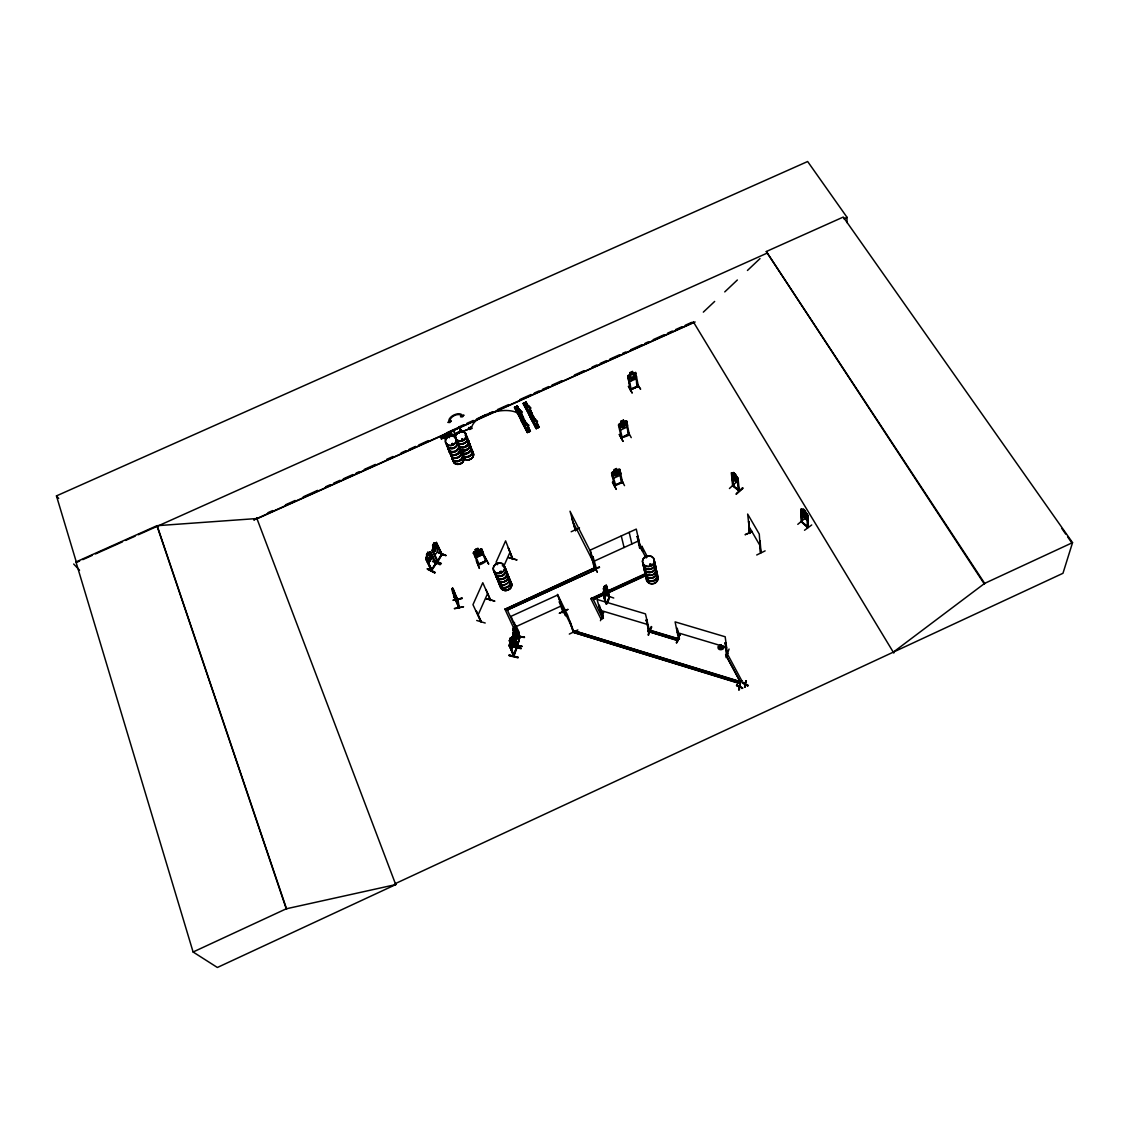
<?xml version="1.0" encoding="UTF-8"?>
<svg xmlns="http://www.w3.org/2000/svg" width="1129" height="1129" viewBox="0 0 1129 1129"><rect width="100%" height="100%" fill="white"/><g stroke="black" fill="none" stroke-linecap="round" stroke-linejoin="round"><path stroke-width="1.5" d="M722.193 646.084L722.235 648.328L720.57 648.794L720.57 645.054M499.851 571.796L500.147 572.572M501.276 571.613L500.909 572.332M500.006 572.347L501.516 571.867L500.147 571.429M497.127 564.655L497.72 564.472M454.973 593.826C457.414 611.565 455.481 590.171 452.503 588.026L458.191 600.388L457.908 599.16M457.711 600.205L458.642 607.374L458.557 606.471M458.713 433.028L458.91 432.548M459.447 432.534L458.699 432.83M461.93 439.04L461.662 440.098M462.551 439.139L461.832 439.04L462.269 440.042M461.916 439.901L462.834 439.717M462.876 439.308L461.916 439.873M512.651 640.778L511.705 645.816L510.788 646.225L510.054 642.02M449.201 436.937L449.413 437.713L448.919 437.106M451.882 444.685C451.727 441.82 453.759 445.235 451.896 444.036M451.896 444.586L453.195 444.261L452.588 443.387M460.957 430.332L460.449 430.869L461.479 430.968M846.919 222.596L847.046 217.347L807.644 161.518L56.45 495.899L76.447 562.468L79.623 561.042M452.814 589.465L454.86 597.551M575.536 530.658L570.018 511.225L590.086 550.74L595.322 568.917L594.87 567.774L504.988 609.293L594.489 567.831L595.406 569.792L507.316 610.013L595.406 569.792M517.661 645.336L519.947 636.573L517.632 645.421L513.046 632.889L512.961 635.034L517.28 645.167M516.108 639.522L515.544 640.058L517.943 631.605M575.861 530.207L575.494 529.529M441.326 555.087L436.5 543.232L442.102 554.438L441.651 555.2L441.538 553.958M517.124 644.8L517.364 644.151M517.322 645.181L519.721 636.911L511.014 616.321L557.797 594.941L563.879 612.2M519.679 637.56L519.523 636.558M434.778 547.438L435.427 544.065L435.258 547.226L436.994 547.212L435.102 548.017L434.482 551.502L434.651 548.242L432.986 548.299L434.792 547.297M640.651 547.932L639.508 547.763M640.552 547.466L639.931 548.313M637.532 386.245L638.167 385.638M630.321 389.731L638.379 386.33L635.655 372.344L627.752 375.999L630.631 389.914M631.111 388.87L630.349 389.491M511.606 637.504L512.03 636.855L516.814 647.933L513.864 656.358L509.165 645.252L511.592 637.433M628.43 434.086L628.627 434.905L629.192 433.79M628.373 434.637L629.319 434.016M626.849 427.171L627.526 425.238L626.609 420.976L629.276 434.609C629.319 436.062 618.029 438.433 622.15 437.403M621.19 437.897L628.317 434.326M619.694 469.339L622.587 482.422C621.924 482.295 611.241 485.865 615.277 485.752C616.208 483.452 610.479 472.176 612.482 473.601M738.606 490.268L739.029 490.678M737.689 478.259L738.606 490.748L737.844 479.994M739.396 490.466L732.848 485.541M733.652 474.067L731.338 472.769L732.636 485.851L739.283 491.171L738.056 478.089L737.689 483M732.679 485.442L733.54 485.696L732.975 485.174M733.525 486.034L731.691 473.39L733.187 486.26M573.447 632.141L567.647 615.178L557.514 594.362L563.738 612.355L562.807 611.833M745.098 683.722L745.973 680.97L745.098 683.722L742.317 682.664L744.957 684.357L742.317 682.664M736.56 685.331L739.199 687.039L736.56 685.331L739.34 686.39L740.201 683.652L739.918 686.672L742.572 688.182L739.749 687.109L738.874 689.904L739.551 689.579M745.309 686.912L744.646 687.222L745.521 684.428C745.846 686.093 749.614 685.374 747.596 685.628M517.717 632.565L518.62 632.085L518.804 632.917L517.802 632.522L518.536 632.141M518.775 632.466L518.056 632.819M744.646 687.222L744.942 684.16M745.973 680.97L745.676 683.991L748.344 685.501M738.874 689.904L739.17 686.827M739.918 686.672L740.201 683.652M512.072 638.506L512.03 637.659L516.447 648.808L516.306 647.425M516.024 648.469L513.568 656.288L516.433 647.877L512.03 637.659M516.757 647.99L513.413 655.737M509.264 645.28L514.245 655.483L509.123 645.336M435.54 564.034L435.314 563.526M431.179 570.625L436.119 563.103L435.357 563.54M517.294 634.921L517.505 633.087M480.968 549.908L485.907 561.296L485.541 560.492M512.947 559.067L508.304 547.805L512.411 559.25M485.512 560.577C489.901 559.391 477.525 567.492 478.117 563.879M478.146 564.429L486.5 560.633M801.294 521.4L807.969 527.384L807.193 514.951L807.376 526.848M490.72 600.205L486.006 589.479M521.626 416.94L521.866 417.716L521.64 416.855M529.981 413.016L530.616 413.778L530.376 412.861M528.4 430.544L528.245 430.163M606.583 604.057L609.462 596.902L606.132 585.147L602.886 593.289L605.37 601.799M603.196 591.977L604.015 596.931M512.834 644.984L521.852 646.607M521.937 646.296L512.834 645.054M476.706 620.456L485.216 623.025M442.074 554.565L436.415 542.414L432.111 549.908L437.742 561.861L438.207 561.099L437.233 561.169M521.429 417.038L521.725 417.18M452.503 588.026L453.745 596.168M719.78 648.413L720.443 644.984L719.314 647.707L720.57 648.794M477.934 552.053L479.74 549.752L478.654 552.152L481.194 552.885L478.23 552.688L476.339 555.087L477.496 552.66L475.083 551.869L477.779 552.18M537.503 427.03L536.924 426.226L537.94 427.397M476.339 557.317L482.69 554.424L483.057 552.674M482.732 554.508L483.156 552.645L481.589 548.934L473.912 551.827M893.279 652.167L984.657 583.383L766.295 251.527L843.278 217.064L1072.55 542.626L1062.968 573.292L395.362 883.598L395.729 884.586L286.244 908.803L156.917 525.705L75.968 561.96L193.101 952.001L217.375 967.482L395.856 884.529L395.475 883.541M509.165 655.13L518.169 657.36L509.179 655.074M509.221 655.37L518.112 657.459M517.999 657.812L509.108 655.695M606.513 592.937L604.537 586.022L603.451 588.731L604.283 594.404L606.132 591.596L605.652 586.643L604.989 587.546M537.023 426.706L537.136 426.48M649.683 564.514L650.276 565.347M650.868 564.98L650.854 564.119M651.179 564.81L649.655 565.304M646.832 557.444L645.816 557.274L646.621 557.26M514.923 634.766L514.598 632.057L513.483 632.452L514.641 631.21L514.824 627.625L514.937 630.899M533.523 421.216L533.481 420.256M517.971 636.149L517.068 638.943L517.435 634.893M516.899 636.206L524.533 637.179L517.026 635.867M513.921 634.442L515.812 627.78L514.189 636.671L513.963 634.413M526.721 407.089L526.735 407.964M525.507 424.998L524.519 424.448M516.08 629.7L514.514 635.161L513.074 629.615L513.836 626.835L514.485 628.147M513.116 632.917L515.007 626.313M513.497 634.3C522.953 656.739 514.838 636.883 512.961 635.034M519.693 637.349L515.699 626.637L514.485 628.274L513.836 626.835L513.032 629.672M518.013 411.873L518.775 410.928L516.955 406.355M518.747 410.208L518.479 410.561M501.149 571.345L501.036 571.26M595.251 567.774L596.338 567.788L595.477 568.508L590.241 550.091L636.276 529.106L640.496 548.002L639.762 548.341L640.199 547.226M528.259 405.974L527.285 406.595L527.652 408.133A1.962 1.073 -28.1 0 0 527.793 409.94L527.751 409.855A1.962 1.087 -28.1 0 1 527.596 408.049L527.652 408.133M635.839 378.737L636.375 376.719M636.474 376.677L635.909 378.765L629.714 381.531L628.599 380.318M622.756 424.292L624.817 421.78L623.49 424.349L625.664 425.308L623.025 424.913L621.021 427.482L622.375 424.829L620.315 423.812L622.785 424.095M524.618 424.405L525.408 423.798M433.409 546.888L432.901 548.595L434.129 551.164L435.385 551.023L436.951 546.38L435.738 543.797L434.778 544.573L434.058 543.021L432.59 545.505L433.338 546.93L432.661 545.476M476.438 560.915L479.416 568.409L476.382 560.718M615.997 472.472L617.958 470.087L616.617 472.614L618.833 473.559L616.138 473.178L614.12 475.704L615.488 473.107L613.372 472.176L615.94 472.529M596.31 568.155L593.007 556.682L592.231 557.034L593.007 556.682M536.219 427.115L534.638 423.304A1.976 1.073 -28.1 0 1 534.511 421.512L534.158 419.988L535.569 419.325M637.363 386.005L638.083 385.681M638.238 386.443L637.97 385.652M630.307 389.237L637.306 386.174M630.405 389.703L638.139 386.132M631.309 389.618L631.026 388.898M562.934 612.638L563.399 611.551L563.78 612.243M562.877 612.214L563.738 611.819M621.754 482.408L622.488 481.603M622.615 482.351L614.486 486.006L611.565 473.009L614.275 471.245L613.061 472.444L613.724 475.238L615.376 475.817L617.916 474.66L619.002 472.853L618.367 470.045L616.871 470.158L616.575 468.479L613.823 469.72L614.218 471.315M620.131 475.295L620.696 473.319L620.131 475.295L613.739 478.202L612.553 477.101M621.275 437.854L629.065 433.804M621.345 437.657L618.551 425.365L619.299 425.04L622.22 437.727M453.181 444.022L452.546 444.304M518.945 632.762C519.396 630.843 512.284 621.006 514.514 622.418M733.582 486.133L732.82 479.105M510.872 639.226L510.322 637.956L509.348 640.778M513.596 656.203L509.405 645.308M509.715 645.379L509.137 646.084M511.141 642.161L509.743 643.459L510.985 643.135L511.014 646.48L511.31 642.81L512.679 641.611L511.381 641.978L511.395 638.76L511.098 642.401M513.61 640.298L513.78 642.542C507.189 659.477 517.364 640.284 512.129 636.883M486.458 560.478L478.131 564.317M478.061 563.992L478.908 563.611M749.854 533.255L747.652 514.048L759.281 534.102L760.593 552.476M677.979 640.722L678.543 638.774L648.455 629.728L647.806 631.337L677.979 640.722L678.614 639.099L675.1 621.881L725.185 636.77L727.415 653.635C724.874 653.014 728.685 652.167 727.372 654.1L725.665 654.891L740.215 681.86L739.608 683.553L574.139 632.593L574.816 630.998L740.187 681.549L741.908 680.745L740.215 681.86L574.816 630.998M726.483 653.366L727.372 653.663M729.08 649.034L726.046 657.6M725.185 642.994L726.145 642.937L725.185 642.994L726.639 653.508M739.608 683.553L740.187 681.549L725.622 654.58L727.33 653.79L741.951 681.055M801.181 521.725L807.799 527.652L807.616 514.852L805.33 512.326M718.129 646.31C716.661 652.195 727.274 649.401 722.701 645.76M676.765 642.909L679.94 634.329M680.025 634.554L676.342 642.824L679.983 634.329M678.543 639.042C681.013 639.536 676.963 633.609 677.344 628.359M676.511 628.119L677.231 628.655M623.01 441.143L619.355 434.397M649.373 631.055L648.822 630.081M648.512 635.19L651.758 626.863M433.536 560.026L441.383 563.442M441.185 563.794L433.437 560.563M646.183 620.202L647.115 620.146L646.183 620.202L648.752 630.871M612.497 482.393L616.293 489.379L612.511 482.154M647.891 631.661L648.526 630.053L678.614 639.099M604.636 586.05L603.451 588.731M604.114 590.523L605.116 587.997M604.819 593.05L605.821 590.523M607.247 591.074C599.894 607.458 610.662 589.07 606.132 585.147M613.739 598.031L605.116 595.054M609.081 596.338L609.025 597.326M606.202 603.69C611.918 600.205 607.275 586.727 606.132 586.755L609.194 597.707L606.118 585.923M606.499 603.789L609.392 596.422M600.445 620.71L603.662 612.412M603.027 616.66L602.082 616.025L602.688 616.66M599.09 605.807C610.253 637.744 595.604 597.749 599.781 606.329M605.059 601.715L603.154 593.247L606.555 604.142M603.465 593.346L602.858 593.995M431.038 570.159L431.758 569.736M431.236 570.455L435.78 562.976M431.744 569.665L426.24 558.954L431.433 570.752L425.661 558.883L429.697 552.109M429.613 552.067L430.502 551.658L436.048 563.145M573.56 631.619L573.123 631.478M563.696 612.045L563.371 611.283M563.004 612.257L563.78 611.142M574.252 632.917L574.915 631.309M508.6 557.67L517.054 559.956L508.685 557.528M480.954 621.387L480.658 621.204M490.057 600.007L490.184 600.388M481.208 621.698L476.156 610.803L481.25 621.712L480.601 621.19M486.359 598.822L494.869 601.136L486.26 598.61M519.608 636.982L517.463 632.099M503.971 565.841L510.012 552.222M524.406 637.546L516.814 636.107M434.933 572.347L427.439 568.649M434.792 572.897L427.439 568.663L434.933 572.361M477.92 615.319L487.573 593.614M496.054 562.284L505.609 540.876L512.834 559.377M719.314 647.707L720.373 644.744M521.09 648.709L512.213 646.649M594.531 567.901L595.025 569.058L591.427 557.133M519.862 637.716L515.473 627.414M650.121 565.319L649.725 564.204L649.612 565.389M649.754 564.373L649.881 565.177M437.77 560.633L441.185 554.805M437.459 561.678L441.891 553.972M432.125 550.642L432.802 550.077L432.125 550.642L437.685 561.861L442.046 554.48M441.171 554.621L441.764 555.087L436.5 543.232M438.278 552.321L446.068 555.496L438.32 552.307M516.517 648.695L511.62 638.407L510.957 639.395L510.322 637.956M434.143 543.049L432.59 545.505M719.3 646.889L719.737 646.169M533.241 420.792L534.483 420.807M527.68 407.541L526.707 407.879M466.531 449.356L465.698 449.525M425.958 557.712L427.891 552.194L428.568 553.563M428.54 553.69L429.697 552.025M427.355 556.47L428.851 554.198M428.611 559.024L430.107 556.752M431.574 570.625L436.246 563.54M440.141 564.782L432.463 561.423M426.24 558.954L425.788 559.631M435.794 564.161L430.615 552.363M473.982 551.855L473.249 552.73L478.456 564.641M627.879 376.056L628.557 375.138M516.729 406.384L514.429 407.527L520.624 419.212M528.485 406.595L526.17 402.206L523.136 403.617L529.346 415.303L530.235 414.879L523.997 403.236M523.291 403.476L525.902 402.079L528.781 407.583M525.902 402.079L525.239 402.644L527.751 407.498M514.838 407.357L521.485 418.817L520.582 419.24L523.616 417.815L517.223 406.087L519.255 410.758M521.316 415.105L523.094 418.055L520.737 413.708M530.404 431.165L527.342 432.605L521.146 420.764L523.927 419.212L530.39 431.179L524.138 419.381L523.306 419.762L525.606 424.208L523.306 419.762M527.553 432.435L521.273 420.44L522.064 420.327L521.189 420.764M529.303 415.303L532.352 413.891L530.037 409.502M529.882 411.393L531.942 414.075M529.684 409.672L531.59 414.174M536.19 428.625L529.882 416.827L532.944 415.401L535.273 419.847M530.813 416.389L529.953 416.799M534.765 420.087L532.182 415.613L534.497 420.468M532.93 415.416L532.055 415.825C534.567 414.287 528.047 417.377 530.785 416.432M437.727 561.042L432.534 549.964M527.666 432.181L521.866 420.355L527.92 432.336M529.473 431.603L527.497 427.016M529.981 431.363L529.924 431.137M530.574 416.375L536.148 428.639L539.196 427.214M530.023 416.502L536.346 428.47L537.065 428.216L530.616 416.418M538.152 425.45L535.654 427.214L538.152 425.45L538.942 427.185L538.307 427.637L536.501 422.952M626.651 421.061L618.523 424.645M512.397 558.545L512.637 559.165M621.712 482.252L622.404 481.646M515.022 626.397L515.487 625.762L517.999 631.704M445.757 555.651L438.123 552.589M457.951 599.951L457.527 599.189L458.67 607.303M806.812 519.58L807.672 518.832L806.868 519.679L801.731 515.05C799.276 509.532 804.667 520.582 806.939 519.608M518.634 410.476L519.453 409.94M760.452 552.476L759.916 540.819M650.868 565.347L651.165 564.613M490.579 600.543L482.789 582.733L472.966 604.664L480.827 621.684M533.396 420.454L534.412 420.355M460.533 430.77L460.463 431.405M630.405 374.292L629.192 375.435L629.784 378.441L631.351 379.132L633.792 377.989L634.865 376.098L634.3 373.092L632.903 372.993M703.325 312.14L714.671 301.429M724.747 291.903L737.364 279.992M747.44 270.466L760.043 258.555M729.433 488.518L735.868 482.577M738.507 490.24L739.185 491.186M742.642 487.883L736.207 494.05L742.981 488.363M742.6 487.841L736.235 494.093M732.058 472.726L737.985 478.16M731.747 476.833L732.58 478.894L737.816 483.029L732.58 478.894M735.642 474.222L737.068 480.051L734.019 478.682L732.523 473.743L733.582 474.138L733.413 472.43L737.223 476.918M726.497 653.098L725.298 642.683M678.416 638.591L679.503 638.901M804.511 530.263L811.723 524.957M805.33 512.411L805.372 510.858L803.171 508.869L803.199 510.548L802.112 510.054L802.169 512.834L805.33 516.842L806.402 516.645L805.372 510.858M803.269 510.491L801.632 509.08L806.826 513.639M807.531 514.923L806.755 513.695M807.193 514.951L807.799 515.501L806.953 515.149M797.78 524.35L804.667 518.578M801.548 521.527L801.011 508.925L801.435 521.471L807.503 526.41M801.759 522.233L801.886 511.846M801.237 509.588L801.858 522.275M563.992 611.918L560.111 600.854L559.307 601.94L563.145 612.638L562.75 611.946M515.318 407.132L521.146 418.986L514.57 407.202L520.906 419.085M524.054 403.208L529.882 415.049M520.61 419.24L521.457 418.845M524.181 419.353L523.475 419.607L526.001 424.024M531.463 414.315L530.051 411.182M528.259 432.181L527.525 432.435M538.942 427.27L532.662 415.289M525.606 423.728L527.088 423.558L526.227 423.262M628.444 386.372L632.226 393.09L628.486 386.344M428.625 553.732L429.655 552.97L430.897 555.524L429.147 560.111L427.806 560.238L426.55 557.684L426.96 556.004M619.299 434.665L622.968 441.397M595.378 567.732L595.675 568.466M597.213 571.881L593.431 564.472L597.185 572.107M452.715 435.738L455.1 433.973L453.689 430.431L450.894 431.222M478.964 563.978L474.208 552.984L473.432 553.337L474.208 552.984M486.486 561.042L481.631 549.019M452.108 588.915L454.211 592.866L454.86 597.424M518.648 411.887L517.985 411.789M678.585 638.633L679.333 638.506M648.794 630.476L646.296 619.906M435.752 542.837L436.5 542.456M516.503 630.716L514.923 633.75L513.907 631.351L514.655 628.712L515.671 631.111L514.951 636.177L517.167 638.972M639.72 548.313L637.109 536.571L637.871 536.219L640.51 548.031M638.012 536.473L637.109 536.571M638.619 544.107L642.655 551.333M594.898 568.099L594.955 567.802M595.435 568.212L596.154 567.845M599.316 566.8L590.961 570.935L599.584 567.407M577.85 629.926L569.312 634.075M760.734 551.954L761.031 552.716L760.113 541.158M736.588 685.543L737.293 685.218M742.346 682.876L743.051 682.537M742.572 688.182L741.852 688.507M984.657 583.383L1072.55 542.626M193.101 952.001L286.244 908.803M523.927 404.591L526.551 403.378M531.237 412.664L529.007 413.68M529.713 415.119L529.303 414.541L532.112 413.863M522.346 422.542L524.999 421.315M630.518 374.828L632.974 373.699M631.097 377.848L633.552 376.705M527.384 430.982L529.205 430.248L528.273 426.028A1.976 1.073 -27.8 0 0 527.398 424.575L527.045 423.46M528.104 430.953C530.743 431.052 527.13 431.349 528.33 431.744M538.787 426.649L536.289 428.413M571.853 518.536L575.494 530.672M571.189 531.745L579.487 527.878M560.28 601.207L559.307 601.94M748.583 521.217L749.416 533.41M567.873 609.505L559.25 613.315L567.816 609.364M752.281 531.66L745.084 534.723L752.21 531.449M569.693 621.331L573.334 632.141M601.108 619.313L602.674 618.212L601.108 619.313L590.848 598.624L644.715 573.969M627.851 376.761L628.712 376.663L627.851 376.761L630.645 389.957M635.006 373.501L635.867 373.389L635.006 373.501L637.504 386.739M636.46 382.999L640.623 389.251L636.573 382.914M630.532 389.914L638.294 386.372M593.501 561.466L638.887 540.749M646.945 555.976L641.964 546.365L640.326 547.113L646.042 557.909M640.397 547.466L641.964 546.365M515.445 626.891L561.55 605.793M594.193 597.467L603.676 593.134M608.418 590.961L644.786 574.322M518.296 633.637L516.757 634.724L518.423 633.962L516.221 629.192M602.745 594.983L593.346 599.668L602.844 595.322M605.906 593.544L647.058 574.703M606.005 593.868L647.129 575.042M621.599 482.139L614.472 485.541M475.224 549.583C482.111 547.41 473.22 548.694 475.817 550.966M481.095 550.176L481.73 549.569M624.52 485.639L620.894 478.597M476.325 557.472L474.843 556.414L476.325 557.472L482.817 554.522M484.976 557.049L488.716 564.19L484.821 556.879M631.238 437.629L627.611 430.911M620.738 473.39L619.779 469.283L616.914 469.989M618.734 469.269L612.313 472.077M619.144 470.581C619.863 467.928 620.371 481.476 621.811 482.69L621.924 482.718M619.313 423.77L621.148 422.938L620.767 421.3L623.476 420.073L623.758 421.809L625.226 421.724L625.833 424.631L624.746 426.48L622.248 427.623L620.64 426.988L620.004 424.081L621.246 422.952L620.865 421.315M625.593 420.934L623.843 421.724L623.391 420.171M619.426 425.266L618.551 425.365M625.974 422.317L626.595 421.738L625.847 422.077L628.698 434.834M82.798 559.631L92.31 555.355M95.485 553.944L122.454 541.864M125.615 540.438L135.141 536.176M138.317 534.765L766.803 253.277M843.843 218.786L847.046 217.347M267.855 512.735L272.668 510.576M285.51 504.804L295.149 500.486M303.179 496.873L317.616 490.381M325.646 486.782L330.458 484.623M333.676 483.17L340.097 480.291M343.301 478.851L352.94 474.519M356.143 473.079L359.361 471.64M364.173 469.481L375.407 464.428M386.64 459.376L393.061 456.497M401.091 452.898L405.904 450.725M409.121 449.286L415.543 446.407M418.746 444.967L428.385 440.635M458.882 426.931L463.694 424.772M466.912 423.333L473.319 420.454M476.537 419L486.162 414.682M489.379 413.242L492.583 411.789M497.409 409.629L508.643 404.591M519.876 399.539L531.11 394.487M534.327 393.047L539.14 390.888M542.343 389.449L548.765 386.555M551.982 385.116L561.607 380.798M574.449 375.026L584.088 370.693M592.118 367.094L596.931 364.935M600.134 363.482L606.555 360.603M609.773 359.163L619.398 354.831M622.615 353.391L625.819 351.952M630.631 349.792L641.879 344.74M645.082 343.301L648.3 341.861M653.112 339.688L664.346 334.65M667.564 333.21L672.376 331.037M675.579 329.597L682.001 326.718M685.218 325.279L691.64 322.386M446.421 432.929L459.644 426.931L459.955 427.693M693.643 322.344L253.729 519.961L256.904 518.536L156.917 525.705M256.481 519.015L695.139 321.977M461.154 429.966L460.547 431.066L461.154 429.966L461.634 431.066L449.54 436.344M441.397 438.955L444.106 437.685M461.239 430.149L460.674 431.278M460.378 430.742L461.267 430.332M449.652 436.57L461.394 431.461M451.177 436.104L462.608 431.222M451.275 436.33L457.132 433.691M468.958 427.454L469.509 428.667L462.735 431.56L469.523 428.667L469.876 429.472M734.866 476.748L736.616 476.89L735.374 477.496L737.011 480.474L734.965 477.454L733.201 477.384L734.457 476.748L732.904 473.884L734.81 476.791M527.977 405.974L528.951 405.974M519.171 409.94L519.89 409.898M650.671 565.474L649.81 565.431M515.826 631.45L514.895 631.746L514.979 634.427M643.008 551.178L639.07 543.868M538.618 427.496L536.868 424.476M530.207 431.193L529.515 431.603L527.652 426.931M530.193 414.907L529.487 415.147L523.263 403.293M521.499 420.609L527.864 432.365M452.009 588.943L454.747 597.185L454.013 591.949M453.039 592.993L452.404 591.61M453.731 597.1L453.943 596.295L458.755 607.614M453.293 600.049L462.297 598.13L453.336 600.388M457.795 600.473L452.588 588.999L457.795 600.374M454.408 608.489L463.539 606.781L454.507 608.729M478.004 548.313L478.569 549.879L480.15 549.71L481.25 552.279L480.319 554.014L477.736 555.186L475.873 554.72L474.773 552.152L475.958 551.051L475.337 549.583M480.432 548.962L481.547 549.075M445.63 438.927L444.473 438.814L443.104 435.229M648.738 630.024L649.528 630.335M513.568 630.956L513.173 629.629M517.096 631.45L515.304 638.083L514.514 637.702M521.951 646.24L512.933 644.631M512.312 646.338L521.217 648.385L512.185 646.79M511.564 649.104L510.717 648.738M520.652 417.716L518.409 413.637A25.388 11.784 -14.2 0 0 490.254 413.045A25.388 11.784 -14.2 0 0 471.668 428.667L470.765 426.706L471.654 428.611M535.527 419.226L536.289 420.694A1.976 1.073 -28.1 0 1 537.15 422.147L537.997 426.296M726.61 653.098L727.499 653.31M649.5 630.998L645.449 613.866L597.015 599.457L602.053 616.773L602.957 616.251M444.149 437.756L450.259 435.893L452.08 434.185L451.515 432.788L444.149 435.201L440.818 437.53L441.439 439.026M677.217 632.579L726.582 647.354M600.233 610.309L647.99 624.619M647.806 631.337L677.908 640.397M574.139 632.593L739.566 683.243M438.348 548.384C438.602 542.245 437.897 554.635 434.905 554.156M433.889 553.591L435.004 554.071M650.812 564.119L651.235 564.641M510.647 648.611L511.564 649.006M648.032 634.865L651.207 626.496M428.568 563.173L432.322 557.486L432.294 555.341M427.298 569.214L434.806 572.869M514.443 637.575L515.304 637.97M459.136 606.823L453.745 596.098L459.193 607.698L457.951 599.273M427.411 562.581L428.667 563.117M516.602 628.19L515.713 627.766L516.574 628.288M678.557 639L679.305 639.169L677.668 630.053M739.89 686.46L742.543 687.97M743.037 682.339L745.069 683.511M747.624 685.839L745.521 684.428M737.265 685.007L739.34 686.39M801.717 522.275L801.604 521.57M807.588 527.158L807.037 526.594M520.017 409.841L520.624 411.266A1.962 1.087 -27.8 0 1 521.513 412.734L521.471 412.649A1.962 1.087 -27.8 0 0 520.582 411.182L520.624 411.266M603.944 596.804L604.735 597.312M603.916 596.902L604.721 597.41M534.257 420.171L532.182 415.613M733.328 486.034L739.058 490.649M73.681 564.02L79.552 570.23M56.45 495.899L58.708 498.425M720.909 644.73L722.645 646.79M1061.937 528.64L1065.691 534.059M1067.568 536.769L1071.322 542.174M984.474 584.243L766.295 251.527M720.909 644.857L722.673 647.609M693.234 321.666L893.815 653.056M469.862 429.457L469.325 428.244M765.123 550.867L756.712 554.988M749.487 533.424L748.781 521.542M630.307 374.278L629.954 372.584L632.593 371.37L634.103 379.598M748.682 526.001L760.156 545.857M626.877 427.129L620.64 430.036L618.621 424.617M530.291 408.797A1.962 1.073 -28.1 0 0 529.43 407.315L529.374 407.23A1.962 1.087 -28.1 0 1 530.249 408.698L531.166 412.96L529.402 413.778L527.751 409.855M529.783 409.488L532.295 413.92M536.783 422.825L539.182 427.228L537.108 424.504M531.11 412.226L531.731 413.412M525.761 402.404L528.146 406.765M525.592 402.488L527.963 406.835M530.235 411.238L531.83 414.131M532.521 415.599L534.934 420.002M525.408 402.418L527.779 406.849M531.11 414.075L530.828 413.172M530.066 413.637L530.291 414.442M537.122 427.778L536.854 426.875M523.814 403.166L530.037 414.907M530.235 416.672L536.656 428.413M527.398 424.575L527.441 424.673A1.976 1.073 -27.8 0 1 528.33 426.127L528.273 426.028M517.195 405.988L523.122 417.786M517.054 406.313L519.425 410.674M520.892 413.623L523.263 417.984M523.785 419.536L526.17 423.954M516.715 406.327L518.917 410.914M528.09 428.427L529.642 431.391M518.451 410.871L518.86 412.085A1.962 1.087 -27.8 0 0 518.959 413.807L519.015 413.891M525.761 427.199L525.804 427.284A1.976 1.073 -27.8 0 1 525.662 425.492L525.606 425.407A1.976 1.073 -27.8 0 0 525.761 427.199L527.426 431.066M462.735 431.518L462.523 431.038M573.504 522.967L593.346 562.087M602.773 618.537L592.513 597.862L590.848 598.624M426.494 559.081L431.927 570.018M429.81 561.466L426.452 554.635L427.976 552.236L431.306 559.194M431.701 556.174L435.752 564.232M561.268 605.215L571.288 625.819M452.546 591.356L452.32 589.719M459.39 427.933L460.787 431.518M434.03 543.148L434.693 544.545M462.34 598.483L453.308 600.035M517.844 634.018L519.269 637.123L520.116 636.954L515.374 625.861M443.005 435.244L459.813 427.327M516.08 628.867L506.639 608.545M504.846 608.968L514.556 629.954M513.399 629.375L513.893 627.668M517.124 638.139L517.604 636.446M720.838 644.969L722.235 648.328M469.509 428.653L468.972 427.51M453.618 430.502L455.029 434.044M459.644 426.96L461.549 431.786L461.239 431.052M256.622 517.788L395.729 884.586M569.99 621.19L573.828 631.972M157.34 526.241L286.639 909.127M515.177 408.388L517.858 407.287M516.8 411.535L519.439 410.307M521.894 421.639L524.576 420.524M525.253 424.278L525.662 425.492M524.308 405.269L526.975 404.168M531.703 419.692L534.384 418.577M532.267 420.75L534.948 419.635M531.067 418.492L533.749 417.377M529.021 406.087L529.43 407.315M600.769 608.968L603.041 616.702M591.737 557.006L594.376 566.236M603.154 593.247L606.245 604.057M603.846 588.491L604.495 586.854M603.592 588.717L605.511 595.463M621.275 535.95L624.083 547.509M611.65 472.995L612.638 477.059M629.178 532.352L631.873 543.952M521.471 412.649L522.417 416.897M720.711 645.04L721.473 648.766M628.585 376.437L631.196 389.703M630.053 372.598L631.661 380.727M432.209 555.299L432.336 557.528M807.799 515.501L807.969 527.384M518.409 413.637A1.962 1.087 -27.8 0 1 518.86 412.085M504.988 569.806A5.871 5.165 -22.4 0 1 506.568 576.27A5.871 5.165 -22.4 0 1 499.71 579.403A5.871 5.165 -22.4 0 1 495.744 574.012M504.959 569.566A5.955 5.236 -22.4 0 1 506.568 576.115A5.955 5.236 -22.4 0 1 499.611 579.29A5.955 5.236 -22.4 0 1 495.589 573.828M506.018 572.347A5.857 5.165 -22.4 0 1 507.613 578.81A5.857 5.165 -22.4 0 1 500.754 581.929A5.857 5.165 -22.4 0 1 496.845 576.665M499.018 572.911A5.857 5.165 -22.4 0 1 501.77 571.655M505.975 572.248A5.857 5.165 -22.4 0 1 507.57 578.711A5.857 5.165 -22.4 0 1 500.712 581.83A5.857 5.165 -22.4 0 1 496.746 576.453A5.857 5.165 -22.4 0 0 500.754 581.929A5.857 5.165 -22.4 0 0 507.655 578.923A5.857 5.165 -22.4 0 0 506.074 572.474M498.976 572.798A5.857 5.165 -22.4 0 1 501.728 571.542M502.334 565.742A5.97 5.25 -22.4 0 1 505.665 572.022A5.97 5.25 -22.4 0 1 498.778 576.171A5.97 5.25 -22.4 0 1 494.248 570.611M504.776 569.298A5.871 5.165 -22.4 0 1 506.371 575.762A5.871 5.165 -22.4 0 1 499.498 578.895A5.871 5.165 -22.4 0 1 495.532 573.504M503.746 566.73A5.885 5.179 -22.4 0 1 505.34 573.222A5.885 5.179 -22.4 0 1 498.439 576.354A5.885 5.179 -22.4 0 1 494.474 570.949M504.903 569.411A5.955 5.236 -22.4 0 1 506.512 575.959A5.955 5.236 -22.4 0 1 499.54 579.135A5.955 5.236 -22.4 0 1 495.532 573.673M504.607 567.097A5.899 5.179 -22.4 0 1 501.474 575.649A5.899 5.179 -22.4 0 1 494.262 570.441M508.459 578.429A5.8 5.123 -22.4 0 1 510.04 584.836A5.8 5.123 -22.4 0 1 503.238 587.941A5.8 5.123 -22.4 0 1 499.314 582.592M508.375 578.034A5.885 5.193 -22.4 0 1 509.969 584.54A5.885 5.193 -22.4 0 1 503.082 587.687A5.885 5.193 -22.4 0 1 499.103 582.254M500.302 584.907A5.772 5.095 -22.5 0 0 504.197 590.227A5.772 5.095 -22.5 0 0 510.957 587.151A5.772 5.095 -22.5 0 0 509.391 580.772A5.8 5.123 -22.5 0 1 510.76 587.63A5.8 5.123 -22.5 0 1 503.308 590.044A5.8 5.123 -22.5 0 1 500.697 583.637M506.117 572.643A5.828 5.137 -22.4 0 1 507.697 579.078A5.828 5.137 -22.4 0 1 500.867 582.197A5.828 5.137 -22.4 0 1 496.929 576.834M507.231 575.183A5.913 5.208 -22.4 0 1 508.572 582.127A5.913 5.208 -22.4 0 1 500.98 584.582A5.913 5.208 -22.4 0 1 498.326 578.062M508.262 577.921A5.814 5.123 -22.4 0 1 509.828 584.342A5.814 5.123 -22.4 0 1 503.04 587.433A5.814 5.123 -22.4 0 1 499.117 582.084M507.161 575.028A5.913 5.208 -22.4 0 1 508.77 581.548A5.913 5.208 -22.4 0 1 501.855 584.709A5.913 5.208 -22.4 0 1 497.861 579.276M655.596 566.137A5.97 5.306 -11.5 0 1 649.217 572.629A5.97 5.306 -11.5 0 1 644.165 565.685M654.298 563.681A5.97 5.306 -11.5 0 1 655.13 564.825M654.326 563.456A6.054 5.391 -11.5 0 1 654.326 570.413A6.054 5.391 -11.5 0 1 646.677 571.923A6.054 5.391 -11.5 0 1 644.052 565.488M655.695 567.464A5.955 5.306 -11.5 0 1 650.572 575.254A5.955 5.306 -11.5 0 1 644.744 568.324M654.51 561.466A6.082 5.405 -11.6 0 1 650.064 569.284A6.082 5.405 -11.6 0 1 642.994 563.752M654.185 563.159A5.97 5.306 -11.5 0 1 654.185 570.018A5.97 5.306 -11.5 0 1 646.649 571.514A5.97 5.306 -11.5 0 1 644.052 565.163M654.481 561.692A5.998 5.32 -11.6 0 1 650.092 569.397A5.998 5.32 -11.6 0 1 643.121 563.935M654.368 561.155A5.998 5.335 -11.6 0 1 649.979 568.875A5.998 5.335 -11.6 0 1 643.008 563.399M656.161 572.516A5.899 5.264 -11.4 0 1 656.161 579.318A5.899 5.264 -11.4 0 1 648.709 580.786A5.984 5.335 -11.4 0 1 646.014 574.294M646.127 574.492A5.899 5.264 -11.4 0 0 648.709 580.786A5.984 5.335 -11.4 0 0 656.175 579.177A5.984 5.335 -11.4 0 0 656.175 572.276M656.697 575.056A5.899 5.264 -11.4 0 1 653.959 583.608A5.899 5.264 -11.4 0 1 646.352 578.387M656.641 574.901A5.871 5.25 -11.4 0 1 653.917 583.425A5.871 5.25 -11.4 0 1 646.338 578.217M655.723 567.732A5.941 5.292 -11.5 0 1 650.614 575.48A5.941 5.292 -11.5 0 1 644.828 568.579M655.512 569.439A5.927 5.278 -11.4 0 1 655.512 576.256A5.927 5.278 -11.4 0 1 648.032 577.738A5.927 5.278 -11.4 0 1 645.449 571.429M656.866 573.123A5.913 5.264 -11.4 0 1 651.786 580.856A5.913 5.264 -11.4 0 1 646.014 573.969M655.497 569.044A6.012 5.363 -11.4 0 1 655.497 575.973A6.012 5.363 -11.4 0 1 647.919 577.469A6.012 5.363 -11.4 0 1 645.294 571.062M655.399 568.917A5.927 5.292 -11.5 0 1 655.399 575.748A5.927 5.292 -11.5 0 1 647.919 577.229A5.927 5.292 -11.5 0 1 645.336 570.907M448.142 447.253A5.574 4.671 -21.7 0 0 453.449 452.164A5.574 4.671 -21.7 0 0 458.981 446.265A5.56 4.657 -21.1 0 0 467.194 445.969A5.56 4.657 -21.1 0 0 466.785 438.871M458.967 446.054A5.659 4.728 -21.7 0 1 453.364 452.037A5.659 4.728 -21.7 0 1 447.987 447.056M449.229 449.878A5.546 4.643 -21.7 0 0 454.507 454.761A5.546 4.643 -21.7 0 0 460.011 448.89A5.574 4.671 -21.7 0 1 454.535 454.86A5.574 4.671 -21.7 0 1 449.243 449.949A5.546 4.643 -21.7 0 0 454.578 454.945A5.546 4.643 -21.7 0 0 460.082 449.074M457.203 441.298A5.687 4.742 -21.7 0 1 452.644 448.382A5.687 4.742 -21.7 0 1 446.534 443.499M458.402 444.53A5.589 4.671 -21.7 0 1 454.634 451.304A5.589 4.671 -21.7 0 1 447.888 447.931M457.626 442.878A5.603 4.671 -21.7 0 1 452.066 448.792A5.603 4.671 -21.7 0 1 446.759 443.88M458.557 444.685A5.659 4.728 -21.7 0 1 454.733 451.572A5.659 4.728 -21.7 0 1 447.888 448.142M457.047 441.129A5.603 4.685 -21.7 0 1 452.56 448.128A5.603 4.685 -21.7 0 1 446.519 443.302M452.362 459.15A5.518 4.643 -21.7 0 0 458.699 461.338A5.518 4.643 -21.7 0 0 462.763 455.777A5.518 4.629 -21.1 0 0 470.37 455.961A5.518 4.629 -21.1 0 0 471.47 449.229M452.023 457.979A5.518 4.643 -21.7 0 1 452.037 456.737M462.41 454.394A5.603 4.699 -21.7 0 1 457.217 461.507A5.603 4.699 -21.7 0 1 452.292 455.312M449.441 450.372A5.546 4.643 -21.7 0 0 454.705 455.269A5.546 4.643 -21.7 0 0 460.209 449.384A5.532 4.629 -21.1 0 0 468.408 449.102A5.532 4.629 -21.1 0 0 467.985 442.032M460.152 449.201A5.574 4.671 -21.7 0 1 454.634 455.1A5.574 4.671 -21.7 0 1 449.342 450.189M461.027 450.894A5.617 4.714 -21.7 0 1 455.806 458.035A5.617 4.714 -21.7 0 1 450.866 451.826M462.198 454.056A5.532 4.643 -21.7 0 1 457.076 461.084A5.532 4.643 -21.7 0 1 452.207 454.959M451.078 452.207A5.546 4.643 -21.7 0 0 455.255 458.36A5.546 4.643 -21.7 0 0 461.451 452.461A5.546 4.643 -21.1 0 0 469.071 452.644A5.546 4.643 -21.1 0 0 470.186 445.884M462.354 454.225A5.603 4.699 -21.7 0 1 457.146 461.338A5.603 4.699 -21.7 0 1 452.221 455.142M460.872 450.739A5.546 4.643 -21.7 0 1 455.735 457.781A5.546 4.643 -21.7 0 1 450.852 451.642M466.757 438.616A5.659 4.728 -21.1 0 1 467.18 445.814A5.659 4.728 -21.1 0 1 458.868 446.096M465.444 435.201A5.673 4.742 -21.1 0 1 465.303 442.893A5.673 4.742 -21.1 0 1 456.808 441.679M466.686 438.433A5.659 4.728 -21.1 0 1 466.559 446.11A5.659 4.728 -21.1 0 1 458.092 444.897M465.374 435.032A5.673 4.742 -21.1 0 1 465.233 442.723A5.673 4.742 -21.1 0 1 456.737 441.51M465.247 434.891A5.603 4.671 -21.1 0 1 465.106 442.483A5.603 4.671 -21.1 0 1 456.737 441.284M470.454 448.199A5.603 4.699 -21.1 0 1 470.892 455.354A5.603 4.699 -21.1 0 1 462.65 455.622M463.2 457.499A5.504 4.629 -21.2 0 0 470.849 459.108A5.504 4.629 -21.2 0 0 472.543 451.981A5.518 4.629 -21.2 0 1 470.821 459.009A5.518 4.629 -21.2 0 1 463.158 457.4M472.458 451.812A5.49 4.615 -21.2 0 1 470.779 458.91A5.49 4.615 -21.2 0 1 463.144 457.33M467.942 441.82A5.574 4.657 -21.1 0 1 467.815 449.384A5.574 4.657 -21.1 0 1 459.475 448.185M469.17 444.854A5.617 4.714 -21.1 0 1 469.593 452.023A5.617 4.714 -21.1 0 1 461.338 452.306M470.271 447.888A5.518 4.629 -21.1 0 1 470.158 455.396A5.518 4.629 -21.1 0 1 461.888 454.197M470.398 448.015A5.603 4.699 -21.1 0 1 470.271 455.636A5.603 4.699 -21.1 0 1 461.888 454.422M469.099 444.685A5.617 4.714 -21.1 0 1 468.972 452.32A5.617 4.714 -21.1 0 1 460.561 451.106M468.987 444.544A5.546 4.643 -21.1 0 1 468.86 452.08A5.546 4.643 -21.1 0 1 460.561 450.88M516.461 637.193L516.207 638.21L516.094 634.964L514.923 635.317L516.136 634.117L516.306 630.434L516.433 633.806L517.534 633.496L516.39 634.639L516.461 637.193M444.177 435.3L447.098 435.455L445.024 437.318L449.963 435.145L449.398 433.734L444.459 435.963L445.207 437.826L447.846 435.498L451.402 435.004L448.298 434.947L450.231 432.52L447.578 434.891L444.177 435.3M516.108 632.127L515.36 634.766L516.362 637.123L517.11 634.498L516.108 632.127M510.336 638.788L509.941 640.919L510.336 638.788M511.141 639.818L510.237 642.443L511.268 644.814L512.171 642.189L511.141 639.818M806.318 517.011L804.384 513.907L802.507 513.639L803.904 513.159L802.507 510.223L804.342 513.215L806.177 513.54L804.822 513.991L806.318 517.011M435.004 545.039L433.635 547.353L434.863 549.922L436.231 547.607L435.004 545.039M433.988 543.825L433.324 545.787L433.988 543.825M427.792 552.998L427.058 554.918L427.792 552.998M463.793 415.218L462.495 416.883L460.491 416.7L461.634 416.192A6.266 3.542 -25.5 0 0 454.62 415.43A6.266 3.542 -25.5 0 0 450.203 421.329L451.332 420.821L449.949 422.514L447.818 422.387L448.961 421.879A7.508 4.248 -25.5 0 1 454.253 414.823A7.508 4.248 -25.5 0 1 462.664 415.726L463.793 415.218M562.411 608.051L565.685 615.869L562.383 608.037M518.225 407.964L515.628 409.291L518.267 408.077M518.86 409.15L516.249 410.476L518.86 409.15M527.568 405.24L524.971 406.553L527.568 405.24M528.118 406.285L525.521 407.611L528.118 406.285M520.13 417.194L522.572 416.065L520.13 417.194M522.12 417.208L521.612 418.478L522.12 417.208M533.297 416.474L530.686 417.801L533.34 416.587M632.169 372.005L630.688 373.276L632.169 372.005M525.592 422.415L522.981 423.742L525.592 422.415M526.156 423.474L523.531 424.8L526.185 423.587M477.609 548.934L476.128 550.148L477.609 548.934M478.767 550.331L476.156 551.516L477.271 554.085L479.853 552.914L478.767 550.331M616.124 469.114L614.599 470.356L616.124 469.114M616.998 470.666L614.43 471.823L615.093 474.617L617.634 473.46L616.998 470.666M623.039 420.708L621.529 421.964L623.039 420.708M623.871 422.331L621.359 423.474L621.98 426.381L624.492 425.238L623.871 422.331M442.356 437.205L441.834 438.489L442.356 437.205M516.941 629.22L517.167 631.492L516.941 629.22M509.998 642.076L509.391 640.722L509.998 642.076M735.148 474.236L733.822 473.164L735.148 474.236M735.699 476.311L733.624 474.646L733.906 477.468L735.967 479.148L735.699 476.311M804.864 510.816L803.538 509.631L804.864 510.816M805.259 512.891L803.213 511.042L803.269 513.822L805.316 515.657L805.259 512.891M454.197 593.304L453.011 590.834L454.55 595.83L454.197 593.304M459.164 428.032L458.854 427.284L459.178 428.046M496.704 573.179A5.927 5.193 -22.4 0 0 504.719 566.941A5.927 5.193 -22.4 0 0 495.405 564.204A5.927 5.193 -22.4 0 0 496.704 573.179M496.816 573.405A5.899 5.179 -22.4 0 0 504.804 567.21A5.899 5.179 -22.4 0 0 495.532 564.472A5.899 5.179 -22.4 0 0 496.816 573.405M510.788 587.729A5.786 5.109 -22.5 0 0 509.461 580.913A5.8 5.123 -22.5 0 1 510.802 587.743A5.8 5.123 -22.5 0 1 503.351 590.142A5.8 5.123 -22.5 0 1 500.74 583.735A5.786 5.109 -22.5 0 0 503.351 590.128A5.786 5.109 -22.5 0 0 510.788 587.729M646.352 566.236A6.026 5.349 -11.6 0 0 654.312 559.928A6.026 5.349 -11.6 0 0 644.546 557.147A6.026 5.349 -11.6 0 0 646.352 566.236M646.395 566.377A5.998 5.335 -11.6 0 0 654.326 560.083A5.998 5.335 -11.6 0 0 644.603 557.331A5.998 5.335 -11.6 0 0 646.395 566.377M448.594 445.235A5.631 4.699 -21.7 0 0 456.271 439.449A5.631 4.699 -21.7 0 0 447.507 437.092A5.631 4.699 -21.7 0 0 448.594 445.235M448.721 445.489A5.603 4.685 -21.7 0 0 456.356 439.745A5.603 4.685 -21.7 0 0 447.648 437.389A5.603 4.685 -21.7 0 0 448.721 445.489M459.08 464.16A5.518 4.629 -21.7 0 0 463.483 457.259A5.49 4.615 -21.7 0 1 459.037 464.075A5.518 4.629 -21.7 0 1 453.124 459.376A5.49 4.615 -21.7 0 0 459.037 464.075M459.122 464.259A5.49 4.615 -21.7 0 0 463.511 457.386A5.504 4.629 -21.7 0 1 459.122 464.273A5.504 4.629 -21.7 0 1 453.181 459.503A5.49 4.615 -21.7 0 0 459.122 464.259M467.745 449.243A5.56 4.657 -21.1 0 0 467.872 441.693A5.56 4.657 -21.1 0 1 467.773 449.286A5.56 4.657 -21.1 0 1 459.447 448.086A5.56 4.657 -21.1 0 0 467.745 449.243M458.529 440.762A5.631 4.699 -21.1 0 0 466.192 434.99A5.631 4.699 -21.1 0 0 457.428 432.633A5.631 4.699 -21.1 0 0 458.529 440.762M467.674 449.06A5.546 4.643 -21.1 0 0 467.801 441.524A5.574 4.657 -21.1 0 1 467.716 449.144A5.574 4.657 -21.1 0 1 459.376 447.945A5.546 4.643 -21.1 0 0 467.674 449.06M458.656 441.03A5.603 4.671 -21.1 0 0 466.291 435.286A5.603 4.671 -21.1 0 0 457.541 432.929A5.603 4.671 -21.1 0 0 458.656 441.03A5.589 4.657 -21.1 0 0 466.263 435.286A5.589 4.657 -21.1 0 0 457.555 432.943A5.589 4.657 -21.1 0 0 458.656 441.002M458.572 440.86A5.631 4.699 -21.1 0 0 466.235 435.088A5.631 4.699 -21.1 0 0 457.457 432.746A5.631 4.699 -21.1 0 0 458.572 440.86M466.432 445.856A5.574 4.657 -21.1 0 0 466.559 438.306A5.574 4.671 -21.1 0 1 466.432 445.87A5.574 4.671 -21.1 0 1 458.078 444.671A5.574 4.657 -21.1 0 0 466.432 445.856"/></g></svg>
